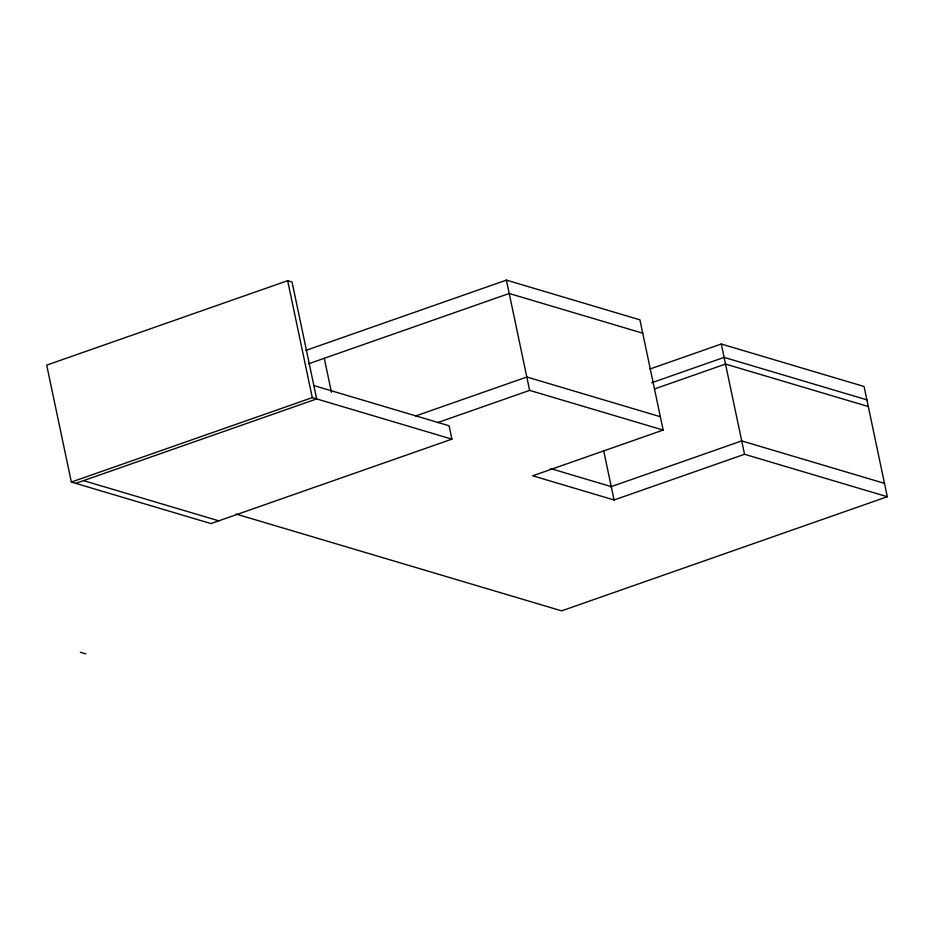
<?xml version="1.0" encoding="UTF-8"?>
<svg xmlns="http://www.w3.org/2000/svg" width="934" height="934" viewBox="0 0 934 934"><rect width="100%" height="100%" fill="white"/><g stroke="black" fill="none" stroke-linecap="round" stroke-linejoin="round"><path stroke-width="1.4" d="M75.736 483.357L316.673 398.923L292.038 281.998L287.649 280.69L46.7 365.124L71.346 482.061L210.956 523.577L451.904 439.143L449.091 425.776L313.859 385.567M305.78 350.425L506.403 280.118L639.918 319.825L663.152 430.072L532.707 475.791L614.07 499.982L744.526 454.274L887.3 496.725L864.067 386.478L721.293 344.016L649.889 369.047M308.594 363.793L509.217 293.486L642.732 333.193M71.346 482.061L312.283 397.615L451.904 439.143M415.513 416.015L526.823 377.009L660.338 416.716M437.567 422.635L529.636 390.377L663.152 430.072M651.757 382.742L724.107 357.383L866.88 399.845M654.536 388.941L725.508 364.062L868.293 406.523M610.661 486.836L741.701 440.906L884.486 483.368M887.3 496.725L561.626 610.859L236.092 514.05M550.57 468.576L611.256 486.626M83.546 480.625L218.778 520.833M80.301 652.259L85.73 653.882M721.293 344.016L744.526 454.274M603.796 451.227L614.07 499.982M506.403 280.118L529.636 390.377M324.285 358.294L331.442 392.268M287.649 280.69L312.283 397.615"/></g></svg>
